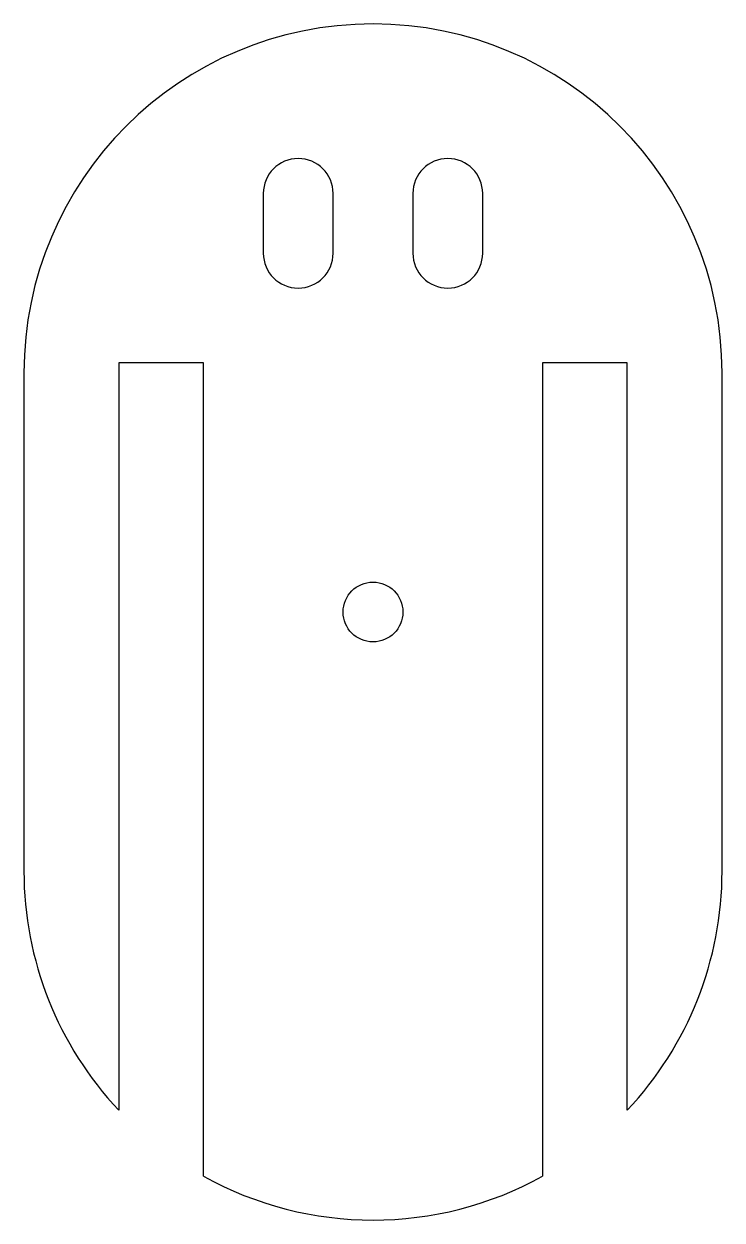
# Model space of a CAD drawing. Header units: millimetres. Extents: x -7 to 7, y -17 to 7.
import ezdxf

# ---------------------------------------------------------------- set-up
doc = ezdxf.new("R2010")
doc.units = ezdxf.units.MM

msp = doc.modelspace()

# ---------------------------------------------------------------- linework, layer by layer
at = {"color": 7, "linetype": 'Continuous', "lineweight": 25}
for p, q in [((-2.2, 3.6), (-2.2, 2.4)), ((-0.8, 2.4), (-0.8, 3.6)), ((0.8, 3.6), (0.8, 2.4)), ((2.2, 2.4), (2.2, 3.6)), ((-7, 0), (-7, -10)), ((-3.4, 0.2), (-5.1, 0.2)), ((-5.1, 0.2), (-5.1, -14.795)), ((-3.4, -16.119), (-3.4, 0.2)), ((5.1, 0.2), (3.4, 0.2)), ((3.4, 0.2), (3.4, -16.119)), ((5.1, -14.795), (5.1, 0.2)), ((7, -10), (7, 0))]:
    msp.add_line(p, q, dxfattribs=at)
msp.add_circle((0, -4.8), 0.6, dxfattribs=at)
for centre, radius, start, end in [((0, 0), 7, 0, 180), ((-1.5, 3.6), 0.7, 0, 180), ((1.5, 3.6), 0.7, 0, 180), ((-1.5, 2.4), 0.7, 180, 0), ((1.5, 2.4), 0.7, 180, 0), ((0, -10), 7, 180, 223.2332), ((0, -10), 7, 316.7668, 0), ((0, -10), 7, 240.9407, 299.0593)]:
    msp.add_arc(centre, radius, start, end, dxfattribs=at)

doc.saveas('drawing.dxf')
